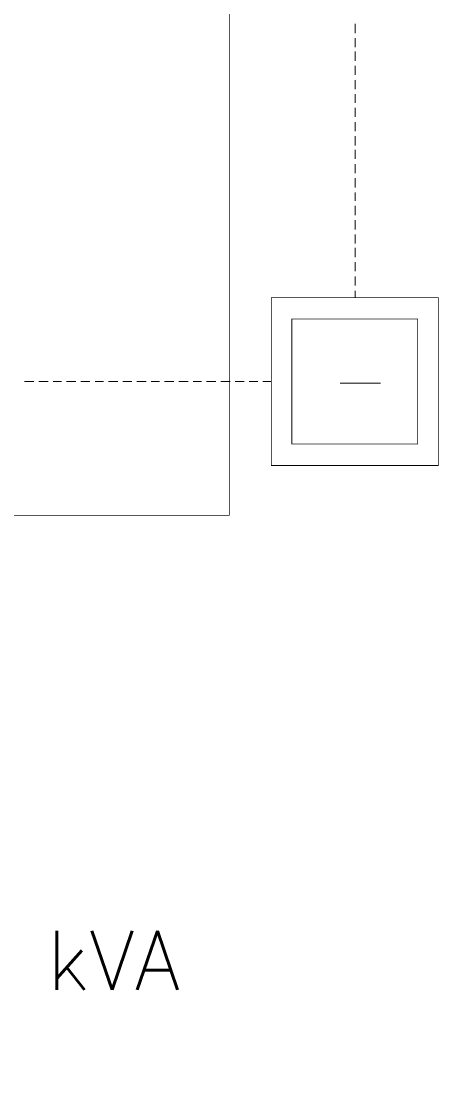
# Model space of a CAD drawing. Extents: x 219 to 1226, y 175 to 465.
# Drawn here: x 693 to 715.4, y 218.1 to 275.2 of the extents above; entities that cross this region are included whole.
import ezdxf

# ---------------------------------------------------------------- set-up
doc = ezdxf.new("R2010")
doc.units = 0
doc.header["$MEASUREMENT"] = 0
doc.layers.add('C00-00-00-BLACK', color=7, linetype='Continuous')
doc.styles.get("Standard").update_dxf_attribs({"font": 'txt.shx', "height": 0.4})

msp = doc.modelspace()

# ---------------------------------------------------------------- linework, layer by layer
at = {"layer": 'C00-00-00-BLACK', "const_width": 0.0423}
for points in [[(641.421, 248.773), (641.421, 332.66), (704.191, 332.66), (704.191, 248.773), (641.421, 248.773)], [(706.437, 251.443), (715.387, 251.443), (715.387, 260.43), (706.437, 260.43), (706.437, 251.443)], [(707.539, 252.589), (714.285, 252.589), (714.285, 259.285), (707.539, 259.285), (707.539, 252.589)]]:
    msp.add_lwpolyline(points, close=True, dxfattribs=at)
for points in [[(710.932, 275.097), (710.932, 274.588)], [(710.932, 274.335), (710.932, 273.823)], [(710.932, 273.612), (710.932, 273.104)], [(710.932, 272.85), (710.932, 272.342)], [(710.932, 272.088), (710.932, 271.577)], [(710.932, 271.324), (710.932, 270.858)], [(710.932, 270.604), (710.932, 270.096)], [(710.932, 269.84), (710.932, 269.331)], [(710.932, 269.078), (710.932, 268.569)], [(710.932, 268.358), (710.932, 267.847)], [(710.932, 267.593), (710.932, 267.085)], [(710.932, 266.831), (710.932, 266.323)], [(710.932, 266.069), (710.932, 265.601)], [(710.932, 265.347), (710.932, 264.839)], [(710.932, 264.585), (710.932, 264.077)], [(710.932, 263.823), (710.932, 263.312)], [(710.932, 263.101), (710.932, 262.592)], [(710.932, 262.339), (710.932, 261.83)], [(710.932, 261.574), (710.932, 261.066)], [(710.932, 260.812), (710.932, 260.43)], [(693.205, 255.938), (693.713, 255.938)], [(693.97, 255.938), (694.477, 255.938)], [(694.732, 255.938), (695.197, 255.938)], [(695.454, 255.938), (695.962, 255.938)], [(696.216, 255.938), (696.726, 255.938)], [(696.981, 255.938), (697.446, 255.938)], [(697.7, 255.938), (698.211, 255.938)], [(698.465, 255.938), (698.972, 255.938)], [(699.227, 255.938), (699.737, 255.938)], [(699.992, 255.938), (700.458, 255.938)], [(700.711, 255.938), (701.221, 255.938)], [(701.476, 255.938), (701.983, 255.938)], [(702.238, 255.938), (702.707, 255.938)], [(702.96, 255.938), (703.469, 255.938)], [(703.722, 255.938), (704.232, 255.938)], [(704.487, 255.938), (704.994, 255.938)], [(705.249, 255.938), (705.718, 255.938)], [(705.971, 255.938), (706.437, 255.938)], [(710.127, 255.854), (712.29, 255.854)]]:
    msp.add_lwpolyline(points, dxfattribs=at)

# ---------------------------------------------------------------- texts
at = {"linetype": 'ByBlock', "insert": (613.928, 226.521), "char_height": 3.14537, "attachment_point": 1}
msp.add_mtext_dynamic_manual_height_columns('\\pxqc;Medição Abrigada até 300 kVA\\PEntrada Aérea', width=107.25974, gutter_width=7.863, heights=[11.165], dxfattribs=at)

doc.saveas('drawing.dxf')
